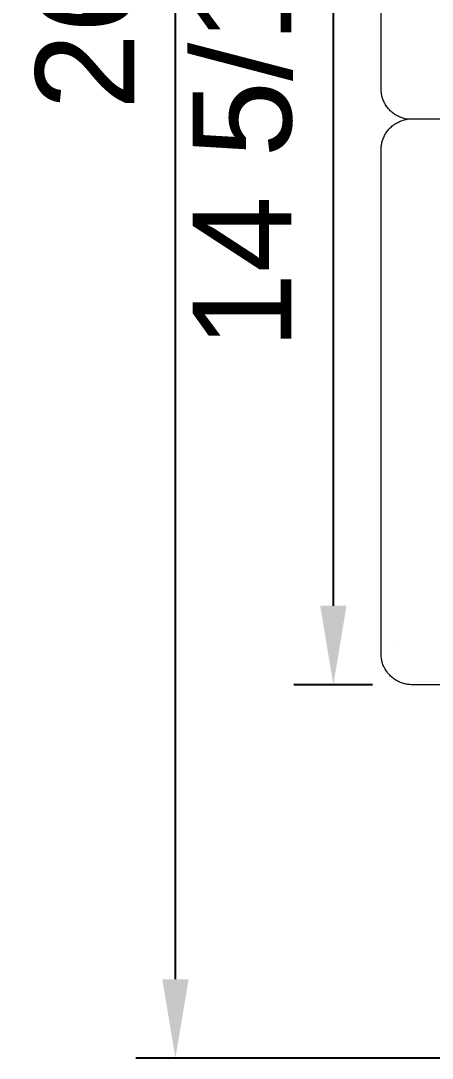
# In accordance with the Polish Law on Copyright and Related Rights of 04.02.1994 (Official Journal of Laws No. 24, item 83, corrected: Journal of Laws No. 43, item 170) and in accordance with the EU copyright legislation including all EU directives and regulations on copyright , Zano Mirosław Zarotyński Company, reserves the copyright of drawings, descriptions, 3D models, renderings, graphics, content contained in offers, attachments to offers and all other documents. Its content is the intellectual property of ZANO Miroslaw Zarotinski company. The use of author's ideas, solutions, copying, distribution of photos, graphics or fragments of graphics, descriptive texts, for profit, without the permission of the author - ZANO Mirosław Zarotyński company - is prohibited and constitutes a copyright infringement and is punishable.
# Model space of a CAD drawing. Header units: inches. Extents: x -7 to 144, y -3 to 95.
# Drawn here: x -5 to 0.21, y 0.75 to 13.9 of the extents above; entities that cross this region are included whole.
import ezdxf

# ---------------------------------------------------------------- set-up
doc = ezdxf.new("R2010")
doc.units = ezdxf.units.IN
doc.layers.add('ZANO_R', color=7, linetype='Continuous', lineweight=0)
doc.layers.add('ZANO_W', color=1, linetype='Continuous', lineweight=0)
doc.styles.get("Standard").update_dxf_attribs({"font": 'arial.ttf'})
doc.dimstyles.new('amerykanie', dxfattribs={"dimtxt": 50, "dimasz": 50, "dimexe": 0.5, "dimexo": 0.5, "dimgap": 1, "dimtad": 1, "dimdec": 0, "dimzin": 0, "dimlunit": 5, "dimtxsty": 'Standard', "dimcen": 0.09, "dimclrd": 1, "dimclre": 1, "dimclrt": 1, "dimazin": 0, "dimtfac": 1, "dimtdec": 0, "dimtmove": 0, "dimatfit": 3, "dimfxl": 1, "dimtzin": 0, "dimarcsym": 1})

# ---------------------------------------------------------------- blocks, each defined once
blk = doc.blocks.new('*D358')
at = {"layer": 'ZANO_W', "color": 1, "lineweight": -2}
for p, q in [((-0.547, 19.815), (-1.544, 19.815)), ((-1.044, 6.481), (-1.044, 18.815)), ((-0.547, 5.481), (-1.544, 5.481))]:
    blk.add_line(p, q, dxfattribs=at)
at = {"layer": 'ZANO_W', "color": 1}
for points in [[(-0.878, 18.815), (-1.211, 18.815), (-1.044, 19.815)], [(-1.211, 6.481), (-0.878, 6.481), (-1.044, 5.481)]]:
    blk.add_solid(points, dxfattribs=at)
at = {"layer": 'ZANO_W', "color": 1, "insert": (-2.191, 12.648), "char_height": 1.25, "attachment_point": 5, "rotation": 90}
blk.add_mtext('14 5/16', dxfattribs=at)
blk = doc.blocks.new('*D359')
at = {"layer": 'ZANO_W', "color": 1, "lineweight": -2}
for p, q in [((2.521, 26.731), (-3.544, 26.731)), ((-3.044, 1.747), (-3.044, 25.731)), ((2.417, 0.747), (-3.544, 0.747))]:
    blk.add_line(p, q, dxfattribs=at)
at = {"layer": 'ZANO_W', "color": 1}
for points in [[(-2.877, 25.731), (-3.21, 25.731), (-3.044, 26.731)], [(-3.21, 1.747), (-2.877, 1.747), (-3.044, 0.747)]]:
    blk.add_solid(points, dxfattribs=at)
at = {"layer": 'ZANO_W', "color": 1, "insert": (-4.182, 13.739), "char_height": 1.25, "attachment_point": 5, "rotation": 90}
blk.add_mtext('26', dxfattribs=at)

msp = doc.modelspace()

# ---------------------------------------------------------------- linework, layer by layer
at = {"layer": 'ZANO_R'}
for p, q in [((-0.44053, 13.03517), (-0.44053, 19.28576)), ((-0.44028, 13.02165), (-0.44053, 13.03517)), ((-0.43956, 13.00814), (-0.44028, 13.02165)), ((-0.43838, 12.99467), (-0.43956, 13.00814)), ((-0.43673, 12.98125), (-0.43838, 12.99467)), ((-0.43462, 12.96789), (-0.43673, 12.98125)), ((-0.43206, 12.95461), (-0.43462, 12.96789)), ((-0.42904, 12.94143), (-0.43206, 12.95461)), ((-0.42556, 12.92836), (-0.42904, 12.94143)), ((-0.42164, 12.91542), (-0.42556, 12.92836)), ((-0.41727, 12.90262), (-0.42164, 12.91542)), ((-0.41247, 12.88998), (-0.41727, 12.90262)), ((-0.40723, 12.87751), (-0.41247, 12.88998)), ((-0.40157, 12.86523), (-0.40723, 12.87751)), ((-0.39549, 12.85315), (-0.40157, 12.86523)), ((-0.38899, 12.84129), (-0.39549, 12.85315)), ((-0.38209, 12.82966), (-0.38899, 12.84129)), ((-0.3748, 12.81827), (-0.38209, 12.82966)), ((-0.36711, 12.80714), (-0.3748, 12.81827)), ((-0.35905, 12.79628), (-0.36711, 12.80714)), ((-0.35062, 12.78571), (-0.35905, 12.79628)), ((-0.34183, 12.77543), (-0.35062, 12.78571)), ((-0.33269, 12.76547), (-0.34183, 12.77543)), ((-0.32321, 12.75582), (-0.33269, 12.76547)), ((-0.31341, 12.7465), (-0.32321, 12.75582)), ((-0.30329, 12.73753), (-0.31341, 12.7465)), ((-0.29287, 12.72891), (-0.30329, 12.73753)), ((-0.28215, 12.72066), (-0.29287, 12.72891)), ((-0.27116, 12.71278), (-0.28215, 12.72066)), ((-0.25991, 12.70528), (-0.27116, 12.71278)), ((-0.2484, 12.69818), (-0.25991, 12.70528)), ((-0.23666, 12.69147), (-0.2484, 12.69818)), ((-0.22469, 12.68518), (-0.23666, 12.69147)), ((-0.21251, 12.6793), (-0.22469, 12.68518)), ((-0.20014, 12.67384), (-0.21251, 12.6793)), ((-0.18758, 12.66881), (-0.20014, 12.67384)), ((-0.20014, 12.62207), (-0.18758, 12.6271)), ((-0.17486, 12.66422), (-0.18758, 12.66881)), ((-0.18758, 12.6271), (-0.17486, 12.63169)), ((-0.16199, 12.66007), (-0.17486, 12.66422)), ((-0.17486, 12.63169), (-0.16199, 12.63585)), ((-0.14899, 12.65636), (-0.16199, 12.66007)), ((-0.16199, 12.63585), (-0.14899, 12.63955)), ((-0.13586, 12.6531), (-0.14899, 12.65636)), ((-0.14899, 12.63955), (-0.13586, 12.64281)), ((-0.12263, 12.6503), (-0.13586, 12.6531)), ((-0.13586, 12.64281), (-0.12263, 12.64561)), ((-0.10931, 12.64796), (-0.12263, 12.6503)), ((-0.12263, 12.64561), (-0.10931, 12.64796)), ((22.8503, 12.64796), (-0.10931, 12.64796)), ((22.8503, 12.64796), (-0.10931, 12.64796)), ((-0.36711, 12.48877), (-0.35905, 12.49963)), ((-0.35905, 12.49963), (-0.35062, 12.5102)), ((-0.35062, 12.5102), (-0.34183, 12.52048)), ((-0.34183, 12.52048), (-0.33269, 12.53045)), ((-0.33269, 12.53045), (-0.32321, 12.54009)), ((-0.32321, 12.54009), (-0.31341, 12.54941)), ((-0.31341, 12.54941), (-0.30329, 12.55838)), ((-0.30329, 12.55838), (-0.29287, 12.567)), ((-0.29287, 12.567), (-0.28215, 12.57525)), ((-0.28215, 12.57525), (-0.27116, 12.58313)), ((-0.27116, 12.58313), (-0.25991, 12.59063)), ((-0.25991, 12.59063), (-0.2484, 12.59774)), ((-0.2484, 12.59774), (-0.23666, 12.60444)), ((-0.23666, 12.60444), (-0.22469, 12.61074)), ((-0.22469, 12.61074), (-0.21251, 12.61662)), ((-0.21251, 12.61662), (-0.20014, 12.62207)), ((-0.42904, 12.35448), (-0.42556, 12.36755)), ((-0.42556, 12.36755), (-0.42164, 12.38049)), ((-0.42164, 12.38049), (-0.41727, 12.39329)), ((-0.41727, 12.39329), (-0.41247, 12.40593)), ((-0.41247, 12.40593), (-0.40723, 12.4184)), ((-0.40723, 12.4184), (-0.40157, 12.43068)), ((-0.40157, 12.43068), (-0.39549, 12.44276)), ((-0.39549, 12.44276), (-0.38899, 12.45462)), ((-0.38899, 12.45462), (-0.38209, 12.46626)), ((-0.38209, 12.46626), (-0.3748, 12.47764)), ((-0.3748, 12.47764), (-0.36711, 12.48877)), ((-0.44053, 12.26074), (-0.44028, 12.27427)), ((-0.44053, 6.01015), (-0.44053, 12.26074)), ((-0.44028, 12.27427), (-0.43956, 12.28777)), ((-0.43956, 12.28777), (-0.43838, 12.30124)), ((-0.43838, 12.30124), (-0.43673, 12.31466)), ((-0.43673, 12.31466), (-0.43462, 12.32802)), ((-0.43462, 12.32802), (-0.43206, 12.3413)), ((-0.43206, 12.3413), (-0.42904, 12.35448)), ((-0.44053, 5.87345), (-0.44053, 6.01015)), ((-0.24367, 6.03239), (-0.24368, 6.03456)), ((-0.44027, 5.85974), (-0.44053, 5.87345)), ((-0.43952, 5.84604), (-0.44027, 5.85974)), ((-0.4383, 5.83238), (-0.43952, 5.84604)), ((-0.4366, 5.81877), (-0.4383, 5.83238)), ((-0.43443, 5.80523), (-0.4366, 5.81877)), ((-0.43179, 5.79177), (-0.43443, 5.80523)), ((-0.42868, 5.77841), (-0.43179, 5.79177)), ((-0.4251, 5.76517), (-0.42868, 5.77841)), ((-0.42107, 5.75206), (-0.4251, 5.76517)), ((-0.41658, 5.7391), (-0.42107, 5.75206)), ((-0.41164, 5.72631), (-0.41658, 5.7391)), ((-0.40625, 5.71369), (-0.41164, 5.72631)), ((-0.40043, 5.70128), (-0.40625, 5.71369)), ((-0.39418, 5.68907), (-0.40043, 5.70128)), ((-0.38751, 5.67708), (-0.39418, 5.68907)), ((-0.38042, 5.66534), (-0.38751, 5.67708)), ((-0.37293, 5.65385), (-0.38042, 5.66534)), ((-0.36504, 5.64263), (-0.37293, 5.65385)), ((-0.35677, 5.63169), (-0.36504, 5.64263)), ((-0.34811, 5.62105), (-0.35677, 5.63169)), ((-0.3391, 5.61072), (-0.34811, 5.62105)), ((-0.32972, 5.60071), (-0.3391, 5.61072)), ((-0.32001, 5.59103), (-0.32972, 5.60071)), ((-0.30996, 5.58169), (-0.32001, 5.59103)), ((-0.29959, 5.57271), (-0.30996, 5.58169)), ((-0.28891, 5.5641), (-0.29959, 5.57271)), ((-0.27794, 5.55587), (-0.28891, 5.5641)), ((-0.26669, 5.54802), (-0.27794, 5.55587)), ((-0.25518, 5.54058), (-0.26669, 5.54802)), ((-0.24341, 5.53354), (-0.25518, 5.54058)), ((-0.2314, 5.52691), (-0.24341, 5.53354)), ((-0.21916, 5.52071), (-0.2314, 5.52691)), ((-0.20672, 5.51493), (-0.21916, 5.52071)), ((-0.19409, 5.5096), (-0.20672, 5.51493)), ((-0.18127, 5.50471), (-0.19409, 5.5096)), ((-0.1683, 5.50027), (-0.18127, 5.50471)), ((-0.15517, 5.49628), (-0.1683, 5.50027)), ((-0.14192, 5.49276), (-0.15517, 5.49628)), ((-0.12855, 5.4897), (-0.14192, 5.49276)), ((-0.11508, 5.48711), (-0.12855, 5.4897)), ((-0.10153, 5.48499), (-0.11508, 5.48711)), ((-0.08791, 5.48334), (-0.10153, 5.48499)), ((-0.07425, 5.48218), (-0.08791, 5.48334)), ((-0.06055, 5.48148), (-0.07425, 5.48218)), ((-0.04683, 5.48127), (-0.06055, 5.48148)), ((11.37049, 5.48127), (-0.04683, 5.48127))]:
    msp.add_line(p, q, dxfattribs=at)

# ---------------------------------------------------------------- dimensions: what is measured, and where the dimension line sits
at = {"layer": 'ZANO_W'}
for base, p1, p2, picture, middle in [((-3.04356, 26.73099), (2.91688, 0.74673), (3.02142, 26.73099), '*D359', (-4.18177, 13.73886)), ((-1.04443, 19.81464), (-0.04683, 5.48127), (-0.04683, 19.81464), '*D358', (-2.19075, 12.64796))]:
    dim = msp.add_linear_dim(base=base, p1=p1, p2=p2, angle=90, dimstyle='amerykanie', override={"dimtxt": 1.25, "dimasz": 1, "dimgap": 0.5, "dimdec": 4, "dimaunit": 1, "dimadec": 1, "dimtdec": 4, "dimtmove": 1, "dimfrac": 2}, dxfattribs=at)
    dim.commit()
    dim.dimension.update_dxf_attribs({"geometry": picture, "text_midpoint": middle})

doc.saveas('drawing.dxf')
